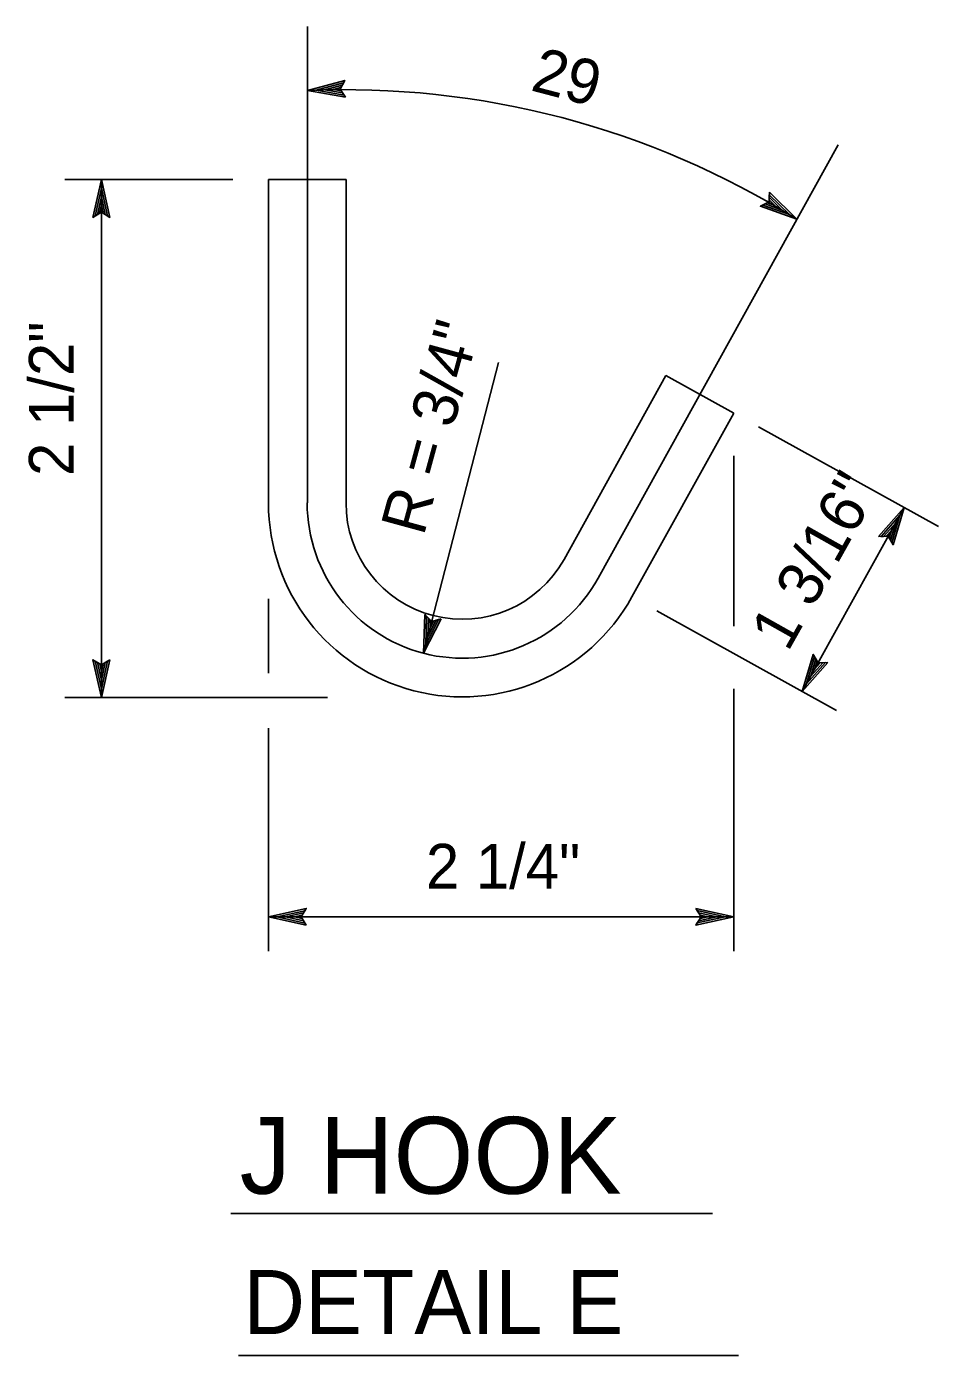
# Model space of a CAD drawing. Extents: x -894 to 866, y -472 to 714.
# Drawn here: x 57.6 to 200.3, y -70.9 to 136.8 of the extents above; entities that cross this region are included whole.
import ezdxf

# ---------------------------------------------------------------- set-up
doc = ezdxf.new("R2010")
doc.units = 0
doc.layers.add('57 Undefined', color=7, linetype='Continuous')
doc.layers.add('60 Nongeo Data', color=7, linetype='Continuous')

msp = doc.modelspace()

# ---------------------------------------------------------------- linework, layer by layer
at = {"layer": '57 Undefined'}
for p, q in [((164.95, -48.78), (89.57, -48.78)), ((90.78, -70.94), (168.99, -70.94))]:
    msp.add_line(p, q, dxfattribs=at)
at = {"layer": '60 Nongeo Data'}
for p, q in [((101.56, 136.77), (101.56, 62.31)), ((147.03, 50.54), (184.58, 118.27)), ((89.88, 112.85), (63.62, 112.85)), ((69.34, 112.85), (69.34, 31.89)), ((95.48, 112.85), (95.48, 62.31)), ((107.61, 112.85), (95.48, 112.85)), ((107.61, 112.85), (107.61, 62.31)), ((119.73, 38.81), (131.48, 84.24)), ((141.72, 53.49), (157.65, 82.23)), ((168.26, 76.35), (157.65, 82.23)), ((152.32, 47.61), (168.26, 76.35)), ((200.27, 58.6), (172.15, 74.19)), ((168.26, 69.65), (168.26, 43.02)), ((178.98, 32.84), (194.91, 61.58)), ((95.48, 47.31), (95.48, 35.68)), ((184.34, 29.86), (156.22, 45.45)), ((104.71, 31.89), (63.62, 31.89)), ((168.26, 33.23), (168.26, -7.78)), ((95.48, 27.11), (95.48, -7.78)), ((168.26, -2.39), (95.48, -2.39))]:
    msp.add_line(p, q, dxfattribs=at)
for points in [[(107.52, 125.72), (101.56, 126.77), (107.4, 128.34), (107.21, 127.98), (102.93, 126.84), (107.3, 126.06), (107.07, 126.4), (104.28, 126.89), (107.02, 127.63), (106.82, 127.27), (105.64, 126.95), (106.85, 126.74), (106.68, 127), (107.4, 128.34), (106.68, 127)], [(107.52, 125.72), (101.56, 126.77), (107.4, 128.34), (107.21, 127.98), (102.93, 126.84), (107.3, 126.06), (107.07, 126.4), (104.28, 126.89), (107.02, 127.63), (106.82, 127.27), (105.64, 126.95), (106.85, 126.74), (106.68, 127), (107.4, 128.34), (106.68, 127)], [(68.02, 106.95), (69.34, 112.85), (70.65, 106.95), (70.3, 107.16), (69.34, 111.49), (68.37, 107.16), (68.72, 107.37), (69.34, 110.14), (69.95, 107.37), (69.6, 107.58), (69.34, 108.78), (69.07, 107.58), (69.34, 107.74), (70.65, 106.95), (69.34, 107.74)], [(173.83, 110.9), (178.14, 106.65), (172.43, 108.67), (172.8, 108.85), (176.97, 107.37), (173.82, 110.49), (173.81, 110.09), (175.83, 108.09), (173.16, 109.04), (173.52, 109.22), (174.68, 108.82), (173.8, 109.68), (173.8, 109.36), (172.43, 108.67), (173.8, 109.36)], [(190.89, 57.05), (194.91, 61.58), (193.19, 55.77), (192.99, 56.13), (194.25, 60.38), (191.3, 57.06), (191.7, 57.08), (193.59, 59.2), (192.78, 56.48), (192.58, 56.83), (192.93, 58.01), (192.11, 57.09), (192.43, 57.1), (193.19, 55.77), (192.43, 57.1)], [(122.48, 44.2), (119.73, 38.81), (119.94, 44.85), (120.22, 44.56), (120.07, 40.14), (122.09, 44.08), (121.7, 43.97), (120.41, 41.44), (120.51, 44.27), (120.79, 43.98), (120.75, 42.76), (121.31, 43.85), (121.01, 43.76), (119.94, 44.85), (121.01, 43.76)], [(70.66, 37.79), (69.34, 31.89), (68.03, 37.79), (68.38, 37.58), (69.34, 33.26), (70.31, 37.59), (69.96, 37.38), (69.34, 34.61), (68.73, 37.37), (69.08, 37.16), (69.34, 35.97), (69.61, 37.17), (69.34, 37.01), (68.03, 37.79), (69.34, 37.01)], [(182.99, 37.36), (178.98, 32.84), (180.7, 38.64), (180.9, 38.28), (179.64, 34.03), (182.59, 37.35), (182.18, 37.33), (180.3, 35.21), (181.1, 37.93), (181.31, 37.58), (180.96, 36.4), (181.77, 37.32), (181.46, 37.31), (180.7, 38.64), (181.46, 37.31)], [(101.39, -3.71), (95.48, -2.39), (101.39, -1.08), (101.18, -1.43), (96.85, -2.39), (101.18, -3.36), (100.97, -3.01), (98.2, -2.39), (100.97, -1.78), (100.76, -2.13), (99.56, -2.39), (100.76, -2.66), (100.6, -2.39), (101.39, -1.08), (100.6, -2.39)], [(101.39, -3.71), (95.48, -2.39), (101.39, -1.08), (101.18, -1.43), (96.85, -2.39), (101.18, -3.36), (100.97, -3.01), (98.2, -2.39), (100.97, -1.78), (100.76, -2.13), (99.56, -2.39), (100.76, -2.66), (100.6, -2.39), (101.39, -1.08), (100.6, -2.39)], [(162.35, -1.07), (168.26, -2.39), (162.35, -3.7), (162.56, -3.35), (166.89, -2.39), (162.56, -1.42), (162.77, -1.77), (165.54, -2.39), (162.77, -3), (162.98, -2.65), (164.18, -2.39), (162.98, -2.12), (163.14, -2.39), (162.35, -3.7), (163.14, -2.39)], [(162.35, -1.07), (168.26, -2.39), (162.35, -3.7), (162.56, -3.35), (166.89, -2.39), (162.56, -1.42), (162.77, -1.77), (165.54, -2.39), (162.77, -3), (162.98, -2.65), (164.18, -2.39), (162.98, -2.12), (163.14, -2.39), (162.35, -3.7), (163.14, -2.39)]]:
    msp.add_lwpolyline(points, close=True, dxfattribs=at)
for centre, radius, start, end in [((107.49, -6.43), 133.34, 58.0071, 92.5493), ((125.8, 62.31), 30.32, 180, 331), ((125.8, 62.31), 24.27, 180, 331), ((125.8, 62.31), 18.19, 180, 331)]:
    msp.add_arc(centre, radius, start, end, dxfattribs=at)

# ---------------------------------------------------------------- texts
at = {"layer": '57 Undefined'}
for s, rotation, p in [('29', 345.3747, (136.3, 126.84)), ('2 1/2"', 90, (65.01, 66.52)), ('R = 3/4"', 74.7331, (119.74, 56.99)), ('1 3/16"', 60.6839, (176.71, 38.88))]:
    msp.add_text(s, height=7, rotation=rotation, dxfattribs=at).set_placement(p)
for s, height, p in [('2 1/4"', 7, (120.11, 2.02)), ('J HOOK', 12, (90.98, -45.67)), ('DETAIL E', 10, (91.54, -67.6))]:
    msp.add_text(s, height=height, dxfattribs=at).set_placement(p)

doc.saveas('drawing.dxf')
